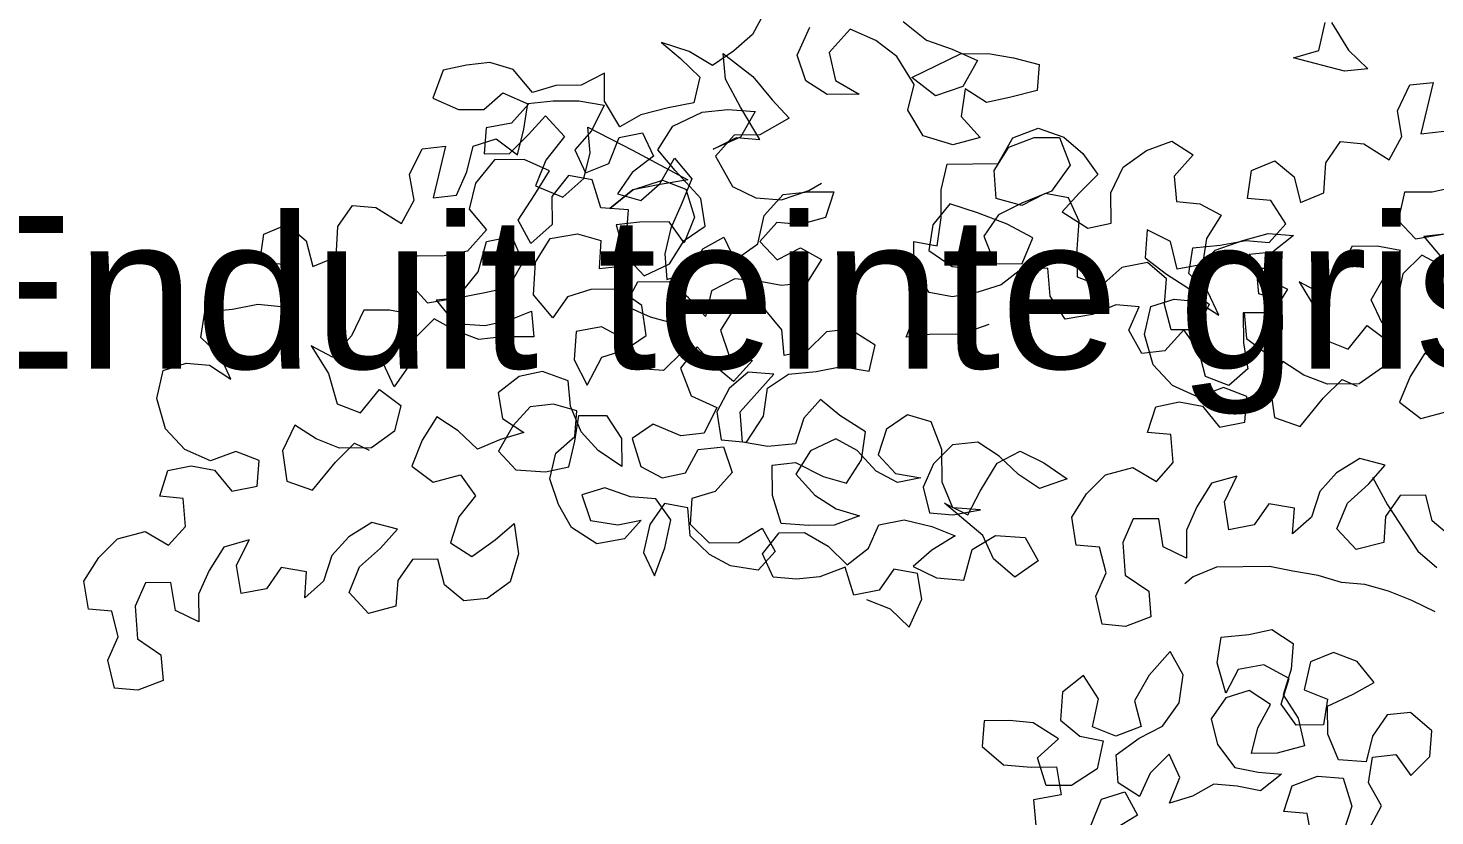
# Model space of a CAD drawing. Header units: millimetres. Extents: x 318905 to 439572, y -5133 to 105868.
# Drawn here: x 349086 to 350700, y 4152 to 5056 of the extents above; entities that cross this region are included whole.
import ezdxf

# ---------------------------------------------------------------- set-up
doc = ezdxf.new("R2010")
doc.units = ezdxf.units.MM
doc.header["$MEASUREMENT"] = 0
doc.layers.add('INTI_Agencement_Stylo_No__102', color=7, linetype='Continuous', lineweight=0, true_color=0xcccccc)
doc.layers.add('INTI_Etiquettes_Stylo_No__1', color=7, linetype='Continuous', lineweight=5)
doc.styles.add('STYLE_GENERE_2', font='Arial')
doc.dimstyles.new('STYLE_GENERE__3', dxfattribs={"dimtxt": 0.18, "dimasz": 182.4, "dimexe": 0.18, "dimexo": 0.0625, "dimgap": 0.09, "dimtad": 0, "dimtih": 1, "dimtoh": 1, "dimdec": 4, "dimzin": 0, "dimdsep": 46, "dimcen": 0.09, "dimadec": 0, "dimazin": 0, "dimtfac": 1, "dimtdec": 4, "dimtmove": 0, "dimatfit": 3, "dimldrblk": 'ARROWHEAD_5', "dimfxl": 0, "dimtolj": 1, "dimtzin": 0, "dimarcsym": 0})

# ---------------------------------------------------------------- blocks, each defined once
blk = doc.blocks.new('arbre6[1]', base_point=(351659.1, -542.5))
at = {"layer": 'INTI_Agencement_Stylo_No__102', "linetype": 'Continuous'}
for p, q in [((349931.9, 5075.3), (349917.5, 5048.5)), ((349968.8, 5024.8), (349983.1, 5057.1)), ((350029.4, 5054.8), (350005.2, 5027.8)), ((350058.7, 5041.7), (350029.4, 5054.8)), ((350090.1, 5063.4), (350117, 5042.2)), ((350567.2, 5030.2), (350574.2, 5062.4)), ((350581.5, 5062.5), (350601.2, 5030.5)), ((349844.7, 5029.1), (349813, 5039.5)), ((349813, 5039.5), (349835, 5020.9)), ((349917.5, 5048.5), (349895.8, 5029.5)), ((350083.1, 5023.2), (350058.7, 5041.7)), ((350117, 5042.2), (350146.3, 5031.8)), ((349835, 5020.9), (349857.1, 4999.7)), ((349871.6, 5013.2), (349844.7, 5029.1)), ((349895.8, 5029.5), (349871.6, 5013.2)), ((349886.3, 4997.3), (349883.6, 5026.7)), ((349883.6, 5026.7), (349917.9, 5000.3)), ((349978.7, 4995.5), (349968.8, 5024.8)), ((350005.2, 5027.8), (350012.8, 4995.8)), ((350102.8, 4991.2), (350083.1, 5023.2)), ((350100.3, 4999.2), (350156.1, 5026.5)), ((350146.3, 5031.8), (350175.6, 5018.7)), ((350156.1, 5026.5), (350187.7, 5026.8)), ((350187.7, 5026.8), (350216.9, 5021.7)), ((350216.9, 5021.7), (350246.2, 5014)), ((350538, 5021.9), (350567.2, 5030.2)), ((350596.5, 5006.4), (350538, 5021.9)), ((350601.2, 5030.5), (350623.3, 5009.3)), ((349562.7, 5007.8), (349550.7, 4975.5)), ((349589.4, 5013.4), (349562.7, 5007.8)), ((349616.1, 5016.3), (349589.4, 5013.4)), ((349642.9, 5008.5), (349616.1, 5016.3)), ((349665, 4981.9), (349642.9, 5008.5)), ((349747.6, 5004.1), (349720.9, 4990.5)), ((349747.8, 4972), (349747.6, 5004.1)), ((350175.6, 5018.7), (350158.8, 4989.1)), ((350246.2, 5014), (350244, 4984.5)), ((350623.3, 5009.3), (350596.5, 5006.4)), ((349691.7, 4990.2), (349665, 4981.9)), ((349720.9, 4990.5), (349691.7, 4990.2)), ((349857.1, 4999.7), (349850, 4970.2)), ((349903.5, 4965.3), (349886.3, 4997.3)), ((349917.9, 5000.3), (349940, 4973.7)), ((350003.2, 4979.6), (349978.7, 4995.5)), ((350012.8, 4995.8), (350039.7, 4980)), ((350095.7, 4961.7), (350102.8, 4991.2)), ((350127.2, 4978.1), (350100.3, 4999.2)), ((350158.8, 4989.1), (350127.2, 4978.1)), ((350161.2, 4986.4), (350156.6, 4954.3)), ((350185.7, 4970.6), (350161.2, 4986.4)), ((350657.2, 4961.1), (350671.6, 4990.7)), ((350671.6, 4990.7), (350698.3, 4993.6)), ((350698.3, 4993.6), (350684.2, 4934.6)), ((349550.7, 4975.5), (349580, 4962.4)), ((349609.2, 4962.7), (349631, 4981.6)), ((349631, 4981.6), (349660.3, 4968.5)), ((349659.7, 4969.4), (349688.9, 4972.3)), ((349688.9, 4972.3), (349718.1, 4972.6)), ((349718.1, 4972.6), (349747.3, 4967.5)), ((349765.1, 4942.7), (349747.8, 4972)), ((349940, 4973.7), (349959.6, 4952.5)), ((350039.7, 4980), (350003.2, 4979.6)), ((350212.4, 4976.2), (350185.7, 4970.6)), ((350244, 4984.5), (350212.4, 4976.2)), ((349580, 4962.4), (349609.2, 4962.7)), ((349660.3, 4968.5), (349641, 4946.9)), ((349655.1, 4939.9), (349659.7, 4969.4)), ((349660.5, 4933.7), (349679.8, 4955.3)), ((349679.8, 4955.3), (349701.9, 4931.4)), ((349747.3, 4967.5), (349732.9, 4937.9)), ((349789.3, 4956.3), (349765.1, 4942.7)), ((349820.8, 4964.6), (349789.3, 4956.3)), ((349850, 4970.2), (349820.8, 4964.6)), ((349825.9, 4943.2), (349859.8, 4959.6)), ((349859.8, 4959.6), (349889, 4962.5)), ((349889, 4962.5), (349920.6, 4960.1)), ((349925.7, 4928.1), (349903.5, 4965.3)), ((349920.6, 4960.1), (349903.8, 4930.6)), ((350113, 4932.4), (350095.7, 4961.7)), ((350156.6, 4954.3), (350178.7, 4930.4)), ((350662.3, 4931.7), (350657.2, 4961.1)), ((349611.8, 4941.3), (349609.6, 4911.8)), ((349641, 4946.9), (349611.8, 4941.3)), ((349648, 4910.4), (349655.1, 4939.9)), ((349731.2, 4912.9), (349728.6, 4942.4)), ((349728.6, 4942.4), (349779.9, 4916)), ((349809, 4916.3), (349825.9, 4943.2)), ((349959.6, 4952.5), (349925.7, 4933.4)), ((350216.1, 4930), (350245.2, 4941)), ((350245.2, 4941), (350274.4, 4930.6)), ((349596.8, 4920.6), (349623.5, 4928.9)), ((349623.5, 4928.9), (349648, 4910.4)), ((349638.8, 4912.1), (349660.5, 4933.7)), ((349701.9, 4931.4), (349680.2, 4904.4)), ((349732.9, 4937.9), (349713.6, 4916.3)), ((349752.7, 4900.6), (349764.6, 4930.2)), ((349764.6, 4930.2), (349791.3, 4935.8)), ((349791.3, 4935.8), (349803.7, 4909.1)), ((349903.8, 4930.6), (349872.3, 4916.9)), ((349872.3, 4916.9), (349898.9, 4930.5)), ((349896.5, 4933.2), (349874.8, 4908.9)), ((349925.7, 4933.4), (349896.5, 4933.2)), ((349898.9, 4930.5), (349925.7, 4928.1)), ((350147.1, 4922), (350113, 4932.4)), ((350178.7, 4930.4), (350147.1, 4922)), ((350199.3, 4900.4), (350216.1, 4930)), ((350211.3, 4919.3), (350240.4, 4930.2)), ((350240.4, 4930.2), (350269.6, 4930.5)), ((350269.6, 4930.5), (350282, 4898.5)), ((350274.4, 4930.6), (350296.5, 4912)), ((350369.4, 4915.4), (350398.5, 4926.3)), ((350398.5, 4926.3), (350423, 4910.5)), ((350575, 4901.5), (350591.8, 4925.7)), ((350591.8, 4925.7), (350618.6, 4923.3)), ((350618.6, 4923.3), (350647.9, 4904.8)), ((350647.9, 4904.8), (350662.3, 4931.7)), ((350684.2, 4934.6), (350710.9, 4937.5)), ((349524.1, 4887.9), (349538.5, 4917.4)), ((349538.5, 4917.4), (349565.2, 4920.4)), ((349565.2, 4920.4), (349551.1, 4861.3)), ((349589.8, 4891.1), (349596.8, 4920.6)), ((349609.6, 4911.8), (349638.8, 4912.1)), ((349713.6, 4916.3), (349726, 4889.7)), ((349724.1, 4883.4), (349731.2, 4912.9)), ((349803.7, 4909.1), (349779.5, 4890.2)), ((349779.9, 4916), (349843.4, 4881.8)), ((349828.7, 4892.4), (349809, 4916.3)), ((349811.2, 4877.1), (349828, 4906.7)), ((349828, 4906.7), (349847.7, 4882.8)), ((349874.8, 4908.9), (349894.5, 4874.3)), ((350194.5, 4892.4), (350211.3, 4919.3)), ((350296.5, 4912), (350313.7, 4888.1)), ((350342.8, 4896.4), (350369.4, 4915.4)), ((350423, 4910.5), (350401.3, 4886.2)), ((349577.8, 4864.3), (349589.8, 4891.1)), ((349621.3, 4904.8), (349599.6, 4877.8)), ((349655.3, 4905.1), (349621.3, 4904.8)), ((349684.6, 4892), (349655.3, 4905.1)), ((349667.8, 4865.1), (349684.6, 4892)), ((349680.2, 4904.4), (349668.3, 4874.9)), ((349726, 4889.7), (349752.7, 4900.6)), ((349779.5, 4890.2), (349762.7, 4865.9)), ((349858.1, 4860.5), (349828.7, 4892.4)), ((350133.8, 4870.4), (350140.9, 4899.9)), ((350140.9, 4899.9), (350199.3, 4900.4)), ((350197.1, 4860.3), (350194.5, 4892.4)), ((350282, 4898.5), (350260.3, 4868.9)), ((350328.4, 4866.8), (350342.8, 4896.4)), ((350485.3, 4860.5), (350489.9, 4892.7)), ((350489.9, 4892.7), (350516.6, 4903.7)), ((350516.6, 4903.7), (350538.6, 4885.1)), ((350572.8, 4866.7), (350575, 4901.5)), ((349529.2, 4858.5), (349524.1, 4887.9)), ((349599.6, 4877.8), (349592.5, 4848.3)), ((349668.3, 4874.9), (349700, 4861.8)), ((349706.5, 4886.8), (349687.3, 4862.6)), ((349700, 4861.8), (349724.1, 4883.4)), ((349733.3, 4881.7), (349706.5, 4886.8)), ((349743.3, 4849.7), (349733.3, 4881.7)), ((349780.2, 4870.5), (349814.2, 4881.6)), ((349809.3, 4876.2), (349780.2, 4870.5)), ((349789.5, 4858.1), (349811.2, 4877.1)), ((349843.4, 4881.8), (349809.3, 4876.2)), ((349814.2, 4881.6), (349841, 4871.1)), ((349847.7, 4882.8), (349835.7, 4853.2)), ((349894.5, 4874.3), (349921.4, 4861.1)), ((349982.1, 4869.7), (349996.6, 4877.9)), ((350313.7, 4888.1), (350292, 4866.5)), ((350401.3, 4886.2), (350403.9, 4856.8)), ((350538.6, 4885.1), (350546.1, 4855.7)), ((349514.8, 4831.6), (349529.2, 4858.5)), ((349551.1, 4861.3), (349577.8, 4864.3)), ((349648.6, 4835.5), (349667.8, 4865.1)), ((349687.3, 4862.6), (349687.5, 4830.5)), ((349780.2, 4870.5), (349753.6, 4848.9)), ((349753.6, 4848.9), (349780.2, 4870.5)), ((349762.7, 4865.9), (349789.5, 4858.1)), ((349841, 4871.1), (349851, 4839.1)), ((349863.2, 4828.5), (349858.1, 4860.5)), ((349921.4, 4861.1), (349950.6, 4858.7)), ((349930.7, 4840.7), (349952.4, 4865)), ((349950.6, 4858.7), (349982.1, 4869.7)), ((349952.4, 4865), (349981.6, 4867.9)), ((349981.6, 4867.9), (350010.8, 4868.2)), ((350010.8, 4868.2), (350001.3, 4838.6)), ((350134, 4838.3), (350133.8, 4870.4)), ((350226.4, 4852.5), (350197.1, 4860.3)), ((350260.3, 4868.9), (350226.4, 4855.2)), ((350253, 4866.1), (350226.4, 4852.5)), ((350279.8, 4861), (350253, 4866.1)), ((350292, 4866.5), (350272.7, 4844.9)), ((350292.2, 4834.4), (350279.8, 4861)), ((350328.7, 4832), (350328.4, 4866.8)), ((350512, 4858.1), (350485.3, 4860.5)), ((350529.3, 4831.5), (350512, 4858.1)), ((350546.1, 4855.7), (350572.8, 4866.7)), ((350665.2, 4867.5), (350658.2, 4835.3)), ((350696.9, 4867.8), (350665.2, 4867.5)), ((350723.6, 4873.4), (350696.9, 4867.8)), ((349441.8, 4828.2), (349458.7, 4852.5)), ((349458.7, 4852.5), (349485.5, 4850)), ((349485.5, 4850), (349514.8, 4831.6)), ((349592.5, 4848.3), (349612.1, 4824.4)), ((349775, 4847.3), (349743.3, 4849.7)), ((349772.7, 4817.8), (349775, 4847.3)), ((349835.7, 4853.2), (349823.8, 4826.3)), ((350143.7, 4854.4), (350124.4, 4830.2)), ((350175.4, 4844), (350143.7, 4854.4)), ((350209.5, 4830.9), (350175.4, 4844)), ((350199.7, 4841.6), (350182.9, 4817.3)), ((350226.4, 4855.2), (350199.7, 4841.6)), ((350272.7, 4844.9), (350302, 4826.4)), ((350403.9, 4856.8), (350430.7, 4854.3)), ((350430.7, 4854.3), (350455.1, 4841.2)), ((350455.1, 4841.2), (350438.3, 4814.3)), ((349356.8, 4819.4), (349383.4, 4830.4)), ((349383.4, 4830.4), (349405.5, 4811.8)), ((349439.7, 4793.4), (349441.8, 4828.2)), ((349663.3, 4808.8), (349648.6, 4835.5)), ((349687.5, 4830.5), (349663.3, 4808.8)), ((349787.8, 4833.1), (349761, 4830.2)), ((349761, 4830.2), (349771, 4795.5)), ((349821.8, 4833.5), (349787.8, 4833.1)), ((349823.8, 4826.3), (349816.7, 4796.8)), ((349839, 4809.5), (349821.8, 4833.5)), ((349851, 4839.1), (349839, 4809.5)), ((349839, 4812.2), (349863.2, 4828.5)), ((349923.6, 4808.5), (349930.7, 4840.7)), ((349945.3, 4832.8), (349926, 4811.2)), ((349972.1, 4830.4), (349945.3, 4832.8)), ((350001.3, 4838.6), (349972.1, 4830.4)), ((350124.4, 4830.2), (350119.7, 4800.7)), ((350129.4, 4806.1), (350134, 4838.3)), ((350238.8, 4815.1), (350209.5, 4830.9)), ((350290, 4802.2), (350292.2, 4834.4)), ((350302, 4826.4), (350328.7, 4832)), ((350510, 4809.9), (350529.3, 4831.5)), ((350658.2, 4835.3), (350677.8, 4814.1)), ((349352.1, 4787.3), (349356.8, 4819.4)), ((349405.5, 4811.8), (349413, 4782.5)), ((349612.1, 4824.4), (349590.4, 4800.1)), ((349602.8, 4776.2), (349612.2, 4811)), ((349612.2, 4811), (349641.4, 4816.7)), ((349641.4, 4816.7), (349653.8, 4787.3)), ((349668.4, 4787.5), (349685.2, 4814.4)), ((349685.2, 4814.4), (349716.8, 4820)), ((349716.8, 4820), (349743.6, 4812.2)), ((349743.6, 4812.2), (349741.4, 4780.1)), ((349770.6, 4783), (349772.7, 4817.8)), ((349822.2, 4785.3), (349839, 4812.2)), ((349860.4, 4802.6), (349884.7, 4816.2)), ((349884.7, 4816.2), (349897, 4789.5)), ((349926, 4811.2), (349945.7, 4790)), ((350102.9, 4779.1), (350102.6, 4811.2)), ((350102.6, 4811.2), (350129.4, 4806.1)), ((350182.9, 4817.3), (350195.3, 4785.3)), ((350226.9, 4785.6), (350238.8, 4815.1)), ((350370.1, 4824.4), (350367.9, 4792.2)), ((350397, 4811.2), (350370.1, 4824.4)), ((350404.5, 4779.2), (350397, 4811.2)), ((350438.3, 4814.3), (350433.7, 4784.8)), ((350448.1, 4801), (350479.7, 4812)), ((350454, 4806.7), (350483.2, 4812.3)), ((350479.7, 4812), (350508.8, 4820.3)), ((350483.2, 4812.3), (350510, 4809.9)), ((350508.8, 4820.3), (350538, 4817.8)), ((350538, 4817.8), (350513.8, 4798.9)), ((350677.8, 4814.1), (350711.8, 4819.8)), ((350714.2, 4819.8), (350687.5, 4816.9)), ((350687.5, 4816.9), (350709.6, 4790.3)), ((349413, 4782.5), (349439.7, 4793.4)), ((349532.1, 4794.3), (349525, 4762.1)), ((349563.7, 4794.5), (349532.1, 4794.3)), ((349590.4, 4800.1), (349563.7, 4794.5)), ((349771, 4795.5), (349793.1, 4771.6)), ((349816.7, 4796.8), (349819.3, 4767.4)), ((349846, 4775.7), (349860.4, 4802.6)), ((349897, 4789.5), (349923.6, 4808.5)), ((349945.7, 4790), (349972.3, 4803.6)), ((349972.3, 4803.6), (349996.7, 4790.4)), ((350119.7, 4800.7), (350146.6, 4782.2)), ((350173.4, 4779.7), (350161, 4806.4)), ((350290.2, 4770.1), (350290, 4802.2)), ((350417.8, 4774.3), (350422.4, 4803.8)), ((350422.4, 4803.8), (350454, 4806.7)), ((350426.4, 4779.4), (350448.1, 4801)), ((350513.8, 4798.9), (350487.1, 4796)), ((350487.1, 4796), (350504.3, 4769.4)), ((350604.9, 4805.4), (350590.5, 4775.8)), ((350634.1, 4805.7), (350604.9, 4805.4)), ((350660.9, 4800.6), (350634.1, 4805.7)), ((350644, 4773.7), (350660.9, 4800.6)), ((350685.2, 4795.4), (350663.5, 4773.8)), ((350709.7, 4782.3), (350685.2, 4795.4)), ((349378.9, 4784.8), (349352.1, 4787.3)), ((349396.1, 4758.2), (349378.9, 4784.8)), ((349653.8, 4787.3), (349637, 4757.7)), ((349666.2, 4750), (349668.4, 4787.5)), ((349741.4, 4780.1), (349770.6, 4783)), ((349793.1, 4771.6), (349822.2, 4785.3)), ((349996.7, 4790.4), (349979.9, 4763.5)), ((350120.1, 4752.5), (350102.9, 4779.1)), ((350146.6, 4782.2), (350173.4, 4779.7)), ((350195.3, 4785.3), (350226.9, 4785.6)), ((350226.9, 4780.2), (350202.7, 4761.3)), ((350256.1, 4780.5), (350226.9, 4780.2)), ((350258.8, 4748.4), (350256.1, 4780.5)), ((350341.2, 4781.3), (350317.1, 4759.6)), ((350370.4, 4786.9), (350341.2, 4781.3)), ((350367.9, 4792.2), (350392.4, 4773.7)), ((350392.4, 4768.3), (350370.4, 4786.9)), ((350433.7, 4784.8), (350404.5, 4779.2)), ((350495.6, 4780.3), (350517.5, 4780.5)), ((350498.3, 4750.9), (350495.6, 4780.3)), ((349525, 4762.1), (349544.7, 4740.8)), ((349578.7, 4746.5), (349602.8, 4776.2)), ((349785.3, 4764.4), (349770.9, 4737.5)), ((349821.8, 4764.8), (349785.3, 4764.4)), ((349819.3, 4767.4), (349846, 4775.7)), ((349843.8, 4746.2), (349821.8, 4764.8)), ((349897.2, 4768.1), (349870.5, 4754.5)), ((349924, 4765.7), (349897.2, 4768.1)), ((349950.8, 4760.6), (349924, 4765.7)), ((349979.9, 4763.5), (349950.8, 4760.6)), ((350202.7, 4761.3), (350176, 4753)), ((350317.1, 4759.6), (350290.2, 4770.1)), ((350390.2, 4738.9), (350392.4, 4768.3)), ((350392.4, 4773.7), (350416.8, 4757.9)), ((350439.9, 4753.1), (350417.8, 4774.3)), ((350504.3, 4769.4), (350531.2, 4756.2)), ((350568.8, 4751.6), (350544.4, 4764.7)), ((350544.4, 4764.7), (350564.1, 4732.8)), ((350590.5, 4775.8), (350568.8, 4751.6)), ((350627.2, 4744.1), (350644, 4773.7)), ((350663.5, 4773.8), (350656.4, 4741.6)), ((349376.8, 4736.6), (349396.1, 4758.2)), ((349544.7, 4740.8), (349578.7, 4746.5)), ((349581.1, 4746.5), (349554.4, 4743.6)), ((349610.3, 4752.1), (349581.1, 4746.5)), ((349637, 4757.7), (349610.3, 4752.1)), ((349688.3, 4723.4), (349666.2, 4750)), ((349705.2, 4747.6), (349688.3, 4723.4)), ((349731.9, 4755.9), (349705.2, 4747.6)), ((349763.5, 4756.2), (349731.9, 4755.9)), ((349790.4, 4737.7), (349763.5, 4756.2)), ((349863.4, 4725), (349843.8, 4746.2)), ((349870.5, 4754.5), (349863.4, 4725)), ((350146.9, 4747.4), (350120.1, 4752.5)), ((350176, 4753), (350146.9, 4747.4)), ((350276, 4721.8), (350258.8, 4748.4)), ((350374.3, 4736.4), (350401, 4744.7)), ((350401, 4744.7), (350427.8, 4742.3)), ((350416.8, 4757.9), (350441.3, 4739.3)), ((350452.2, 4726.4), (350439.9, 4753.1)), ((350525.1, 4743.1), (350498.3, 4750.9)), ((350531.2, 4756.2), (350514.3, 4729.3)), ((349284.7, 4701), (349289.3, 4730.5)), ((349289.3, 4730.5), (349320.9, 4733.5)), ((349320.9, 4733.5), (349350.1, 4739.1)), ((349350.1, 4739.1), (349376.8, 4736.6)), ((349471.7, 4732.1), (349457.4, 4702.6)), ((349500.9, 4732.4), (349471.7, 4732.1)), ((349527.7, 4727.3), (349500.9, 4732.4)), ((349554.4, 4743.6), (349576.5, 4717)), ((349637.2, 4720.3), (349663.9, 4731.2)), ((349663.9, 4731.2), (349666.6, 4701.8)), ((349770.9, 4737.5), (349800.2, 4724.4)), ((349795.5, 4703), (349790.4, 4737.7)), ((349897.4, 4736), (349880.6, 4709.1)), ((349929, 4736.3), (349897.4, 4736)), ((349951.1, 4709.7), (349929, 4736.3)), ((350334.3, 4738.4), (350307.6, 4727.4)), ((350361, 4735.9), (350334.3, 4738.4)), ((350349.1, 4709.1), (350361, 4735.9)), ((350367.2, 4704.2), (350374.3, 4736.4)), ((350397.7, 4709.5), (350390.2, 4738.9)), ((350441.3, 4739.3), (350426.9, 4709.8)), ((350427.8, 4742.3), (350452.2, 4726.4)), ((350514.3, 4729.3), (350480.3, 4729)), ((350480.3, 4729), (350480.5, 4694.2)), ((350481.4, 4729.4), (350484, 4699.9)), ((350525.3, 4711), (350525.1, 4743.1)), ((350564.1, 4732.8), (350574.1, 4698.1)), ((350639.6, 4717.4), (350627.2, 4744.1)), ((350656.4, 4741.6), (350639.6, 4717.4)), ((349510.9, 4700.4), (349527.7, 4727.3)), ((349552.1, 4722.2), (349530.4, 4700.6)), ((349576.5, 4709), (349552.1, 4722.2)), ((349576.5, 4717), (349610.5, 4714.7)), ((349610.5, 4714.7), (349637.2, 4720.3)), ((349744.3, 4713.2), (349715.2, 4707.6)), ((349773.6, 4697.4), (349744.3, 4713.2)), ((349800.2, 4724.4), (349829.5, 4716.6)), ((349829.5, 4716.6), (349837, 4684.6)), ((350093.7, 4701.4), (350103.3, 4725.6)), ((350188.5, 4715.6), (350156.9, 4704.7)), ((350307.6, 4727.4), (350276, 4721.8)), ((350600.9, 4687.6), (350622.6, 4714.6)), ((350622.6, 4714.6), (350647, 4696.1)), ((349306.7, 4679.8), (349284.7, 4701)), ((349457.4, 4702.6), (349435.7, 4678.3)), ((349494.1, 4670.8), (349510.9, 4700.4)), ((349530.4, 4700.6), (349523.3, 4668.4)), ((349603.4, 4698.5), (349576.5, 4709)), ((349630.1, 4701.5), (349603.4, 4698.5)), ((349666.6, 4701.8), (349630.1, 4701.5)), ((349715.2, 4707.6), (349713, 4675.4)), ((349771.3, 4686.7), (349795.5, 4703)), ((349783.6, 4665.4), (349773.6, 4697.4)), ((349880.6, 4709.1), (349890.5, 4679.7)), ((349953.8, 4680.3), (349951.1, 4709.7)), ((350002.2, 4707.5), (349980.5, 4685.9)), ((350029, 4710.4), (350002.2, 4707.5)), ((350058.3, 4691.9), (350029, 4710.4)), ((350120.4, 4704.3), (350093.7, 4701.4)), ((350156.9, 4704.7), (350120.4, 4704.3)), ((350363.9, 4682.4), (350349.1, 4709.1)), ((350377.2, 4669.5), (350367.2, 4704.2)), ((350412.3, 4709.6), (350390.6, 4685.4)), ((350426.9, 4709.8), (350397.7, 4709.5)), ((350429.5, 4685.7), (350412.3, 4709.6)), ((350484, 4699.9), (350508.5, 4681.4)), ((350508.5, 4681.4), (350525.3, 4711)), ((350574.1, 4698.1), (350600.9, 4687.6)), ((350647, 4696.1), (350640, 4666.5)), ((349435.7, 4678.3), (349411.2, 4691.4)), ((349411.2, 4691.4), (349430.9, 4659.5)), ((349744.6, 4678.4), (349771.3, 4686.7)), ((349837, 4684.6), (349815.3, 4663)), ((349854, 4690.1), (349834.7, 4665.8)), ((349873.6, 4668.9), (349854, 4690.1)), ((349980.5, 4685.9), (349953.8, 4680.3)), ((350051.2, 4662.4), (350058.3, 4691.9)), ((350390.6, 4685.4), (350363.9, 4682.4)), ((350437, 4656.3), (350429.5, 4685.7)), ((350480.5, 4694.2), (350485.6, 4664.8)), ((350688.5, 4683), (350671.7, 4656.1)), ((350712.9, 4667.2), (350688.5, 4683)), ((349241.2, 4663.1), (349267.9, 4671.4)), ((349267.9, 4671.4), (349294.6, 4669)), ((349294.6, 4669), (349319.1, 4653.1)), ((349319.1, 4653.1), (349306.7, 4679.8)), ((349506.5, 4644.1), (349494.1, 4670.8)), ((349523.3, 4668.4), (349506.5, 4644.1)), ((349713, 4675.4), (349727.8, 4646.1)), ((349727.8, 4646.1), (349744.6, 4678.4)), ((349815.3, 4663), (349783.6, 4665.4)), ((349834.7, 4665.8), (349847.1, 4633.8)), ((349895.6, 4650.3), (349873.6, 4668.9)), ((349890.5, 4679.7), (349917.3, 4674.6)), ((349917.3, 4674.6), (349895.6, 4650.3)), ((349990.4, 4661.9), (350019.6, 4667.5)), ((350019.6, 4667.5), (350051.2, 4662.4)), ((350399.3, 4645.6), (350377.2, 4669.5)), ((350485.6, 4664.8), (350463.9, 4645.9)), ((350525.6, 4673.5), (350511.2, 4644)), ((350550, 4657.7), (350525.6, 4673.5)), ((350640, 4666.5), (350613.4, 4647.6)), ((349234.1, 4631), (349241.2, 4663.1)), ((349430.9, 4659.5), (349440.9, 4624.8)), ((349649.9, 4656.1), (349625.7, 4637.2)), ((349676.6, 4661.7), (349649.9, 4656.1)), ((349705.9, 4651.3), (349676.6, 4661.7)), ((349708.5, 4621.9), (349705.9, 4651.3)), ((349912.6, 4661.2), (349890.8, 4642.2)), ((349903.2, 4615.6), (349941.8, 4658.8)), ((349941.8, 4658.8), (349912.6, 4661.2)), ((349934.6, 4642.6), (349958.8, 4658.9)), ((349958.8, 4658.9), (349990.4, 4661.9)), ((350463.9, 4645.9), (350437, 4656.3)), ((350576.9, 4647.2), (350550, 4657.7)), ((350572.1, 4631.1), (350593.9, 4652.7)), ((350613.4, 4647.6), (350576.9, 4647.2)), ((350593.9, 4652.7), (350610.9, 4644.9)), ((350671.7, 4656.1), (350659.7, 4626.6)), ((349467.8, 4614.3), (349489.5, 4641.3)), ((349489.5, 4641.3), (349513.9, 4622.8)), ((349625.7, 4637.2), (349630.8, 4607.8)), ((349847.1, 4633.8), (349876.4, 4620.7)), ((349890.8, 4642.2), (349876.4, 4615.4)), ((349930, 4610.5), (349934.6, 4642.6)), ((350428.6, 4632.5), (350399.3, 4645.6)), ((350457.7, 4643.5), (350428.6, 4632.5)), ((350484.5, 4633), (350457.7, 4643.5)), ((350482.3, 4603.6), (350484.5, 4633)), ((350511.2, 4644), (350516.3, 4609.2)), ((349244.1, 4596.2), (349234.1, 4631)), ((349440.9, 4624.8), (349467.8, 4614.3)), ((349513.9, 4622.8), (349506.8, 4593.3)), ((349662.3, 4621.4), (349643, 4599.9)), ((349689.1, 4624.4), (349662.3, 4621.4)), ((349715.9, 4616.6), (349689.1, 4624.4)), ((349720.9, 4592.5), (349708.5, 4621.9)), ((349713.7, 4587.1), (349715.9, 4616.6)), ((349876.4, 4620.7), (349862, 4591.1)), ((349876.4, 4615.4), (349881.5, 4583.3)), ((349905.9, 4580.8), (349903.2, 4615.6)), ((349995.5, 4629.8), (349976.2, 4608.2)), ((350017.5, 4611.3), (349995.5, 4629.8)), ((350370.5, 4591.8), (350380, 4621.4)), ((350380, 4621.4), (350406.7, 4627)), ((350406.7, 4627), (350433.5, 4621.9)), ((350433.5, 4621.9), (350453.2, 4597.9)), ((350545.6, 4598.8), (350572.1, 4631.1)), ((350659.7, 4626.6), (350684.2, 4608.1)), ((350684.2, 4608.1), (350715.8, 4616.4)), ((349392.5, 4600.3), (349378.1, 4570.7)), ((349416.9, 4584.4), (349392.5, 4600.3)), ((349555.4, 4609.8), (349538.5, 4582.9)), ((349579.8, 4593.9), (349555.4, 4609.8)), ((349643, 4599.9), (349626.2, 4570.3)), ((349630.8, 4607.8), (349655.2, 4591.9)), ((349713.7, 4581.8), (349718.3, 4611.2)), ((349718.3, 4611.2), (349750, 4611.5)), ((349750, 4611.5), (349767.2, 4584.9)), ((349803.6, 4601.3), (349779.4, 4585)), ((349835.3, 4588.2), (349803.6, 4601.3)), ((349910.7, 4580.9), (349930, 4610.5)), ((349976.2, 4608.2), (349966.7, 4578.7)), ((350046.9, 4592.8), (350017.5, 4611.3)), ((350095.4, 4612), (350071.2, 4595.7)), ((350122.2, 4604.2), (350095.4, 4612)), ((350134.6, 4572.2), (350122.2, 4604.2)), ((350453.2, 4597.9), (350482.3, 4603.6)), ((350516.3, 4609.2), (350545.6, 4598.8)), ((349266.2, 4572.4), (349244.1, 4596.2)), ((349443.7, 4574), (349416.9, 4584.4)), ((349506.8, 4593.3), (349480.2, 4574.3)), ((349601.9, 4572.7), (349579.8, 4593.9)), ((349628.5, 4583.7), (349601.9, 4572.7)), ((349655.2, 4591.9), (349628.5, 4583.7)), ((349691.9, 4568.2), (349713.7, 4587.1)), ((349740.5, 4571.3), (349720.9, 4592.5)), ((349767.2, 4584.9), (349767.4, 4552.8)), ((349779.4, 4585), (349789.3, 4553)), ((349862, 4591.1), (349835.3, 4588.2)), ((349881.5, 4583.3), (349910.7, 4580.9)), ((350012.9, 4584.5), (349983.8, 4570.8)), ((350037.3, 4571.3), (350012.9, 4584.5)), ((350042.3, 4560.6), (350046.9, 4592.8)), ((350071.2, 4595.7), (350061.7, 4566.2)), ((350397.3, 4589.4), (350370.5, 4591.8)), ((350400, 4557.3), (350397.3, 4589.4)), ((349295.5, 4559.2), (349266.2, 4572.4)), ((349324.6, 4570.2), (349295.5, 4559.2)), ((349351.4, 4559.7), (349324.6, 4570.2)), ((349378.1, 4570.7), (349383.2, 4535.9)), ((349439, 4557.9), (349460.7, 4579.5)), ((349480.2, 4574.3), (349443.7, 4574)), ((349460.7, 4579.5), (349477.8, 4571.6)), ((349538.5, 4582.9), (349526.6, 4553.3)), ((349626.2, 4570.3), (349645.8, 4549)), ((349684.8, 4538.7), (349691.9, 4568.2)), ((349706.6, 4552.3), (349713.7, 4581.8)), ((349767.4, 4552.8), (349740.5, 4571.3)), ((349840.5, 4545.4), (349854.9, 4572.3)), ((349854.9, 4572.3), (349884, 4575.3)), ((349884, 4575.3), (349894, 4545.9)), ((349935.1, 4575.7), (349905.9, 4580.8)), ((349966.7, 4578.7), (349935.1, 4575.7)), ((349983.8, 4570.8), (349967, 4543.9)), ((350059.4, 4547.4), (350037.3, 4571.3)), ((350146.7, 4577.6), (350125, 4556)), ((350134.9, 4534.7), (350134.6, 4572.2)), ((350175.9, 4580.6), (350146.7, 4577.6)), ((350200.3, 4564.7), (350175.9, 4580.6)), ((350198, 4556.7), (350224.6, 4570.3)), ((350224.6, 4570.3), (350251.5, 4557.2)), ((349246.9, 4548.1), (349273.6, 4553.7)), ((349273.6, 4553.7), (349300.4, 4548.6)), ((349349.2, 4530.3), (349351.4, 4559.7)), ((349412.5, 4525.5), (349439, 4557.9)), ((349526.6, 4553.3), (349551.1, 4534.8)), ((349679.9, 4546.7), (349706.6, 4552.3)), ((349789.3, 4553), (349813.7, 4539.8)), ((349940.1, 4554.4), (349966.9, 4557.3)), ((349940.4, 4519.6), (349940.1, 4554.4)), ((349966.9, 4557.3), (349998.6, 4541.5)), ((350025.4, 4533.7), (350042.3, 4560.6)), ((350061.7, 4566.2), (350081.3, 4544.9)), ((350125, 4556), (350113, 4529.2)), ((350178.7, 4524.4), (350198, 4556.7)), ((350222.4, 4543.5), (350200.3, 4564.7)), ((350251.5, 4557.2), (350278.4, 4538.7)), ((350322.2, 4543.2), (350353.8, 4551.5)), ((350353.8, 4551.5), (350380.7, 4535.7)), ((350380.7, 4535.7), (350400, 4557.3)), ((350614, 4561.9), (350587.4, 4545.6)), ((350643.2, 4554.2), (350614, 4561.9)), ((350623.9, 4532.6), (350643.2, 4554.2)), ((349237.4, 4518.6), (349246.9, 4548.1)), ((349300.4, 4548.6), (349320, 4524.7)), ((349383.2, 4535.9), (349412.5, 4525.5)), ((349551.1, 4534.8), (349582.6, 4543.1)), ((349582.6, 4543.1), (349599.8, 4519.2)), ((349645.8, 4549), (349679.9, 4546.7)), ((349694.8, 4509.3), (349684.8, 4538.7)), ((349813.7, 4539.8), (349840.5, 4545.4)), ((349894, 4545.9), (349874.7, 4524.3)), ((349967, 4543.9), (349989, 4520)), ((349998.6, 4541.5), (350025.4, 4533.7)), ((350083.8, 4534.3), (350059.4, 4547.4)), ((350081.3, 4544.9), (350110.5, 4539.8)), ((350110.5, 4539.8), (350083.8, 4534.3)), ((350147.3, 4505.4), (350134.9, 4534.7)), ((350246.8, 4527.7), (350222.4, 4543.5)), ((350278.4, 4538.7), (350246.8, 4527.7)), ((350300.5, 4521.6), (350322.2, 4543.2)), ((350473.1, 4541.9), (350443.9, 4533.6)), ((350458.7, 4512.3), (350473.1, 4541.9)), ((350587.4, 4545.6), (350568.1, 4524)), ((350628.8, 4540.6), (350646, 4508.7)), ((349264.2, 4516.1), (349237.4, 4518.6)), ((349320, 4524.7), (349349.2, 4530.3)), ((349599.8, 4519.2), (349580.6, 4494.9)), ((349748.1, 4528.5), (349721.5, 4520.3)), ((349721.5, 4520.3), (349731.4, 4490.9)), ((349777.4, 4518.1), (349748.1, 4528.5)), ((349874.7, 4524.3), (349848, 4516.1)), ((349950.4, 4487.5), (349940.4, 4519.6)), ((349989, 4520), (350013.5, 4504.2)), ((350113, 4529.2), (350120.6, 4499.8)), ((350164.4, 4497.5), (350178.7, 4524.4)), ((350283.7, 4494.7), (350300.5, 4521.6)), ((350443.9, 4533.6), (350427.1, 4506.7)), ((350568.1, 4524), (350558.5, 4494.5)), ((350599.8, 4510.9), (350623.9, 4532.6)), ((350660.5, 4519.5), (350643.7, 4495.3)), ((350689.7, 4519.8), (350660.5, 4519.5)), ((350697.2, 4490.4), (350689.7, 4519.8)), ((349266.8, 4484), (349264.2, 4516.1)), ((349709.6, 4482.7), (349694.8, 4509.3)), ((349806.6, 4515.7), (349777.4, 4518.1)), ((349816.4, 4510.4), (349799.6, 4486.2)), ((349823.8, 4491.7), (349806.6, 4515.7)), ((349843.2, 4505.3), (349816.4, 4510.4)), ((349845.9, 4473.2), (349843.2, 4505.3)), ((349848, 4516.1), (349845.8, 4486.6)), ((350013.5, 4504.2), (350040.3, 4496.4)), ((350181.6, 4473.6), (350137.5, 4510.6)), ((350137.5, 4510.6), (350164.4, 4497.5)), ((350178.9, 4503), (350147.3, 4505.4)), ((350147.3, 4497.4), (350178.9, 4503)), ((350427.1, 4506.7), (350415.1, 4479.8)), ((350463.8, 4480.3), (350458.7, 4512.3)), ((350509.8, 4510.1), (350492.9, 4485.9)), ((350539, 4505), (350509.8, 4510.1)), ((350536.8, 4475.6), (350539, 4505)), ((350587.8, 4481.4), (350599.8, 4510.9)), ((350646, 4508.7), (350680.5, 4455.5)), ((349480.9, 4488.6), (349454.2, 4472.3)), ((349510.1, 4480.9), (349480.9, 4488.6)), ((349580.6, 4494.9), (349571, 4465.4)), ((349622.1, 4468.5), (349643.9, 4487.4)), ((349643.9, 4487.4), (349649, 4452.7)), ((349731.4, 4490.9), (349763.1, 4485.8)), ((349763.1, 4485.8), (349789.8, 4491.4)), ((349789.8, 4491.4), (349770.5, 4469.9)), ((349799.6, 4486.2), (349792.5, 4454)), ((349816.8, 4459.6), (349823.8, 4491.7)), ((349845.8, 4486.6), (349867.8, 4465.4)), ((349982, 4485.2), (349950.4, 4487.5)), ((350040.3, 4496.4), (350011.2, 4485.4)), ((350062.3, 4485.9), (350091.4, 4491.5)), ((350091.4, 4491.5), (350123.1, 4483.8)), ((350120.6, 4499.8), (350147.3, 4497.4)), ((350288.8, 4462.6), (350283.7, 4494.7)), ((350354.2, 4492.7), (350342.3, 4465.8)), ((350383.4, 4492.9), (350354.2, 4492.7)), ((350388.5, 4460.8), (350383.4, 4492.9)), ((350558.5, 4494.5), (350536.8, 4475.6)), ((350643.7, 4495.3), (350641.5, 4465.8)), ((350719.3, 4471.9), (350697.2, 4490.4)), ((349189.1, 4469.9), (349220.7, 4478.3)), ((349220.7, 4478.3), (349247.5, 4462.4)), ((349247.5, 4462.4), (349266.8, 4484)), ((349454.2, 4472.3), (349434.9, 4450.8)), ((349490.8, 4459.3), (349510.1, 4480.9)), ((349738.9, 4464.2), (349709.6, 4482.7)), ((349867.9, 4452), (349845.9, 4473.2)), ((349901.9, 4465.7), (349928.5, 4482)), ((349928.5, 4482), (349943.3, 4455.4)), ((349928.7, 4452.5), (349948, 4476.8)), ((349948, 4476.8), (349977.2, 4477.1)), ((349977.2, 4477.1), (350004.1, 4461.3)), ((350011.2, 4485.4), (349982, 4485.2)), ((350050.3, 4459), (350062.3, 4485.9)), ((350123.1, 4483.8), (350149.9, 4473.3)), ((350149.9, 4473.3), (350123.3, 4457)), ((350169.5, 4457.4), (350196.2, 4473.7)), ((350193.9, 4446.9), (350181.6, 4473.6)), ((350196.2, 4473.7), (350230.2, 4471.3)), ((350230.2, 4471.3), (350245, 4444.7)), ((350415.1, 4479.8), (350415.4, 4447.7)), ((350492.9, 4485.9), (350463.8, 4480.3)), ((350609.9, 4457.5), (350587.8, 4481.4)), ((349167.4, 4448.3), (349189.1, 4469.9)), ((349310.8, 4460.3), (349294, 4433.4)), ((349339.9, 4468.6), (349310.8, 4460.3)), ((349325.5, 4439.1), (349339.9, 4468.6)), ((349466.6, 4437.7), (349490.8, 4459.3)), ((349571, 4465.4), (349595.5, 4449.5)), ((349595.5, 4449.5), (349622.1, 4468.5)), ((349770.5, 4469.9), (349738.9, 4464.2)), ((349792.5, 4454), (349804.9, 4427.3)), ((349804.9, 4427.3), (349816.8, 4459.6)), ((349867.8, 4465.4), (349901.9, 4465.7)), ((349943.3, 4455.4), (349924, 4433.8)), ((350004.1, 4461.3), (350026.1, 4440)), ((350026.1, 4440), (350050.3, 4459)), ((350123.3, 4457), (350101.6, 4438.1)), ((350160, 4422.5), (350169.5, 4457.4)), ((350315.5, 4460.2), (350288.8, 4462.6)), ((350323.1, 4430.8), (350315.5, 4460.2)), ((350342.3, 4465.8), (350345, 4428.3)), ((350415.4, 4447.7), (350388.5, 4460.8)), ((350641.5, 4465.8), (350609.9, 4457.5)), ((350680.5, 4455.5), (350702.5, 4436.9)), ((349150.5, 4421.4), (349167.4, 4448.3)), ((349330.7, 4407), (349325.5, 4439.1)), ((349434.9, 4450.8), (349425.4, 4421.2)), ((349527.4, 4446.2), (349510.6, 4422)), ((349556.6, 4446.5), (349527.4, 4446.2)), ((349564.1, 4417.1), (349556.6, 4446.5)), ((349649, 4452.7), (349639.5, 4420.5)), ((349892.3, 4438.8), (349867.9, 4452)), ((349924, 4433.8), (349892.3, 4438.8)), ((349941.1, 4425.9), (349928.7, 4452.5)), ((350101.6, 4438.1), (350128.4, 4424.9)), ((350218.4, 4425.7), (350193.9, 4446.9)), ((350245, 4444.7), (350218.4, 4425.7)), ((350510.3, 4437.9), (350449.5, 4437.3)), ((350537.1, 4432.7), (350510.3, 4437.9)), ((349294, 4433.4), (349282, 4406.5)), ((349376.6, 4436.8), (349359.8, 4412.6)), ((349405.9, 4431.8), (349376.6, 4436.8)), ((349403.7, 4402.3), (349405.9, 4431.8)), ((349454.7, 4408.1), (349466.6, 4437.7)), ((349510.6, 4422), (349508.3, 4392.5)), ((349967.9, 4423.5), (349941.1, 4425.9)), ((349994.6, 4426.4), (349967.9, 4423.5)), ((350023.7, 4437.3), (349994.6, 4426.4)), ((350033.7, 4405.3), (350023.7, 4437.3)), ((350079.7, 4435.2), (350062.8, 4410.9)), ((350106.5, 4430.1), (350079.7, 4435.2)), ((350111.6, 4400.7), (350106.5, 4430.1)), ((350128.4, 4424.9), (350160, 4422.5)), ((350311.1, 4403.9), (350323.1, 4430.8)), ((350345, 4428.3), (350371.9, 4409.8)), ((350422.8, 4426.4), (350413.2, 4418.2)), ((350449.5, 4437.3), (350422.8, 4426.4)), ((350566.3, 4427.7), (350537.1, 4432.7)), ((350593.2, 4419.9), (350566.3, 4427.7)), ((349155.6, 4389.3), (349150.5, 4421.4)), ((349221.1, 4419.4), (349209.1, 4392.5)), ((349250.3, 4419.6), (349221.1, 4419.4)), ((349255.4, 4387.6), (349250.3, 4419.6)), ((349282, 4406.5), (349282.2, 4374.4)), ((349359.8, 4412.6), (349330.7, 4407)), ((349425.4, 4421.2), (349403.7, 4402.3)), ((349476.8, 4384.2), (349454.7, 4408.1)), ((349586.1, 4398.6), (349564.1, 4417.1)), ((349639.5, 4420.5), (349612.9, 4401.5)), ((350062.8, 4410.9), (350033.7, 4405.3)), ((350371.9, 4409.8), (350374.5, 4380.4)), ((350619.9, 4417.4), (350593.2, 4419.9)), ((350646.8, 4409.6), (350619.9, 4417.4)), ((350673.6, 4399.2), (350646.8, 4409.6)), ((349182.4, 4386.9), (349155.6, 4389.3)), ((349209.1, 4392.5), (349211.8, 4355.1)), ((349508.3, 4392.5), (349476.8, 4384.2)), ((349612.9, 4401.5), (349586.1, 4398.6)), ((350048.3, 4400.1), (350075.2, 4389.6)), ((350075.2, 4389.6), (350097.2, 4368.4)), ((350097.2, 4368.4), (350111.6, 4400.7)), ((350318.6, 4371.9), (350311.1, 4403.9)), ((350700.5, 4386), (350673.6, 4399.2)), ((349189.9, 4357.5), (349182.4, 4386.9)), ((349282.2, 4374.4), (349255.4, 4387.6)), ((350374.5, 4380.4), (350345.4, 4369.4)), ((349178, 4330.7), (349189.9, 4357.5)), ((350345.4, 4369.4), (350318.6, 4371.9)), ((350450.3, 4327.6), (350455, 4357.1)), ((350455, 4357.1), (350486.6, 4360)), ((350486.6, 4360), (350513.3, 4365.6)), ((350513.3, 4365.6), (350537.7, 4349.8)), ((349211.8, 4355.1), (349238.7, 4336.6)), ((350537.7, 4349.8), (350535.5, 4320.3)), ((349185.5, 4298.6), (349178, 4330.7)), ((349238.7, 4336.6), (349241.4, 4307.1)), ((350396.7, 4340.5), (350372.6, 4313.5)), ((350411.5, 4313.8), (350396.7, 4340.5)), ((350460.3, 4292.9), (350450.3, 4327.6)), ((350503.9, 4325.4), (350474.7, 4319.8)), ((350533.2, 4309.6), (350503.9, 4325.4)), ((350557.4, 4328.5), (350550.3, 4296.4)), ((350584, 4339.5), (350557.4, 4328.5)), ((350610.9, 4329), (350584, 4339.5)), ((350630.5, 4305.1), (350610.9, 4329)), ((350297.2, 4312.8), (350273, 4293.8)), ((350314.4, 4286.2), (350297.2, 4312.8)), ((350372.6, 4313.5), (350355.8, 4283.9)), ((350406.9, 4281.7), (350411.5, 4313.8)), ((350474.7, 4319.8), (350460.3, 4292.9)), ((350523.7, 4280.1), (350533.2, 4309.6)), ((350535.5, 4320.3), (350526, 4290.8)), ((349212.3, 4296.2), (349185.5, 4298.6)), ((349241.4, 4307.1), (349212.3, 4296.2)), ((350273, 4293.8), (350270.8, 4261.7)), ((350487.1, 4295.8), (350460.4, 4287.5)), ((350511.5, 4279.9), (350487.1, 4295.8)), ((350550.3, 4296.4), (350577.1, 4285.9)), ((350606.3, 4291.5), (350630.5, 4305.1)), ((350307.4, 4254), (350314.4, 4286.2)), ((350355.8, 4283.9), (350363.3, 4254.5)), ((350387.6, 4254.7), (350406.9, 4281.7)), ((350460.4, 4287.5), (350443.5, 4263.3)), ((350497.1, 4253), (350511.5, 4279.9)), ((350540.9, 4256.1), (350523.7, 4280.1)), ((350526, 4290.8), (350543.2, 4264.2)), ((350577.1, 4285.9), (350572.5, 4256.4)), ((350577.2, 4277.9), (350606.3, 4291.5)), ((350577.4, 4245.7), (350577.2, 4277.9)), ((350183.2, 4260.9), (350181, 4231.5)), ((350212.4, 4261.2), (350183.2, 4260.9)), ((350239.2, 4258.7), (350212.4, 4261.2)), ((350270.8, 4261.7), (350292.8, 4243.2)), ((350443.5, 4263.3), (350451, 4233.9)), ((350543.2, 4264.2), (350550.8, 4232.1)), ((350645.4, 4267.8), (350628.5, 4243.5)), ((350672.1, 4270.7), (350645.4, 4267.8)), ((350696.6, 4249.5), (350672.1, 4270.7)), ((350268.5, 4240.3), (350239.2, 4258.7)), ((350334.2, 4243.5), (350307.4, 4254)), ((350363.3, 4254.5), (350334.2, 4243.5)), ((350361, 4241.1), (350387.6, 4254.7)), ((350490, 4223.5), (350497.1, 4253)), ((350572.5, 4256.4), (350540.9, 4256.1)), ((350589.8, 4216.4), (350577.4, 4245.7)), ((350694.4, 4220), (350696.6, 4249.5)), ((350181, 4231.5), (350205.5, 4210.3)), ((350244.4, 4218.6), (350268.5, 4240.3)), ((350292.8, 4243.2), (350319.6, 4238.1)), ((350319.6, 4238.1), (350312.6, 4205.9)), ((350334.4, 4222.1), (350361, 4241.1)), ((350451, 4233.9), (350470.7, 4207.3)), ((350550.8, 4232.1), (350519.2, 4223.8)), ((350628.5, 4243.5), (350621.5, 4214)), ((350254.3, 4186.6), (350244.4, 4218.6)), ((350337, 4190), (350334.4, 4222.1)), ((350395.2, 4222.7), (350373.4, 4201.1)), ((350407.5, 4196), (350395.2, 4222.7)), ((350519.2, 4223.8), (350490, 4223.5)), ((350621.5, 4214), (350589.8, 4216.4)), ((350624.1, 4190), (350628.7, 4219.4)), ((350628.7, 4219.4), (350655.5, 4222.4)), ((350655.5, 4222.4), (350672.7, 4198.4)), ((350672.7, 4198.4), (350694.4, 4220)), ((350205.5, 4210.3), (350237.2, 4207.9)), ((350237.2, 4207.9), (350266.3, 4208.1)), ((350266.3, 4208.1), (350271.5, 4176.1)), ((350312.6, 4205.9), (350283.5, 4186.9)), ((350373.4, 4201.1), (350361.5, 4174.2)), ((350395.6, 4166.5), (350407.5, 4196)), ((350470.7, 4207.3), (350497.5, 4202.2)), ((350497.5, 4202.2), (350524.3, 4199.8)), ((350524.3, 4199.8), (350500.1, 4180.8)), ((350536.5, 4186.5), (350565.6, 4197.5)), ((350565.6, 4197.5), (350594.8, 4195)), ((350283.5, 4186.9), (350254.3, 4186.6)), ((350361.5, 4174.2), (350337, 4190)), ((350446.5, 4188.3), (350422.3, 4174.7)), ((350473.3, 4185.9), (350446.5, 4188.3)), ((350500.1, 4180.8), (350473.3, 4185.9)), ((350527, 4157), (350536.5, 4186.5)), ((350594.8, 4195), (350604.8, 4163)), ((350638.9, 4163.3), (350624.1, 4190)), ((350271.5, 4176.1), (350239.9, 4170.4)), ((350239.9, 4170.4), (350242.5, 4141)), ((350305.8, 4141.6), (350317.7, 4171.1)), ((350317.7, 4171.1), (350344.4, 4179.4)), ((350344.4, 4179.4), (350359.2, 4152.8)), ((350422.3, 4174.7), (350395.6, 4166.5)), ((350359.2, 4152.8), (350332.6, 4136.5)), ((350553.8, 4154.5), (350527, 4157)), ((350558.9, 4125.1), (350553.8, 4154.5)), ((350604.8, 4163), (350595.3, 4133.5)), ((350624.5, 4136.4), (350638.9, 4163.3))]:
    blk.add_line(p, q, dxfattribs=at)
blk = doc.blocks.new('ARROWHEAD_5')
at = {"linetype": 'Continuous', "lineweight": 0}
blk.add_hatch(color=0, dxfattribs=at).paths.add_polyline_path([(-1, 0.2679), (0, 0), (-1, -0.2679)])
at = {"color": 0, "linetype": 'Continuous', "lineweight": 0}
blk.add_line((0, 0), (-1, 0), dxfattribs=at)

msp = doc.modelspace()

# ---------------------------------------------------------------- block references
at = {"layer": 'INTI_Agencement_Stylo_No__102', "linetype": 'Continuous'}
msp.add_blockref('arbre6[1]', (351659.099, -542.456), dxfattribs=at)

# ---------------------------------------------------------------- texts
at = {"layer": 'INTI_Etiquettes_Stylo_No__1', "linetype": 'Continuous', "insert": (351737.357, 4612.501), "char_height": 175, "attachment_point": 9, "style": 'STYLE_GENERE_2'}
msp.add_mtext('\\A1;{\\pqr;\\fArial|b0|i0|c0|p34;Enduit teinte gris soutenu}', dxfattribs=at)

# ---------------------------------------------------------------- leaders
at = {"layer": 'INTI_Etiquettes_Stylo_No__1', "linetype": 'Continuous', "annotation_type": 0, "has_hookline": 1, "hookline_direction": 1}
for points, text_width in [([(356358.897, 4815.592), (352334.896, 5173.771), (351794.986, 5173.771)], 2801.194), ([(357965.584, 4189.64), (352277.357, 4612.501), (351737.447, 4612.501)], 2724.557)]:
    msp.add_leader(points, dimstyle='STYLE_GENERE__3', dxfattribs=dict(at, text_width=text_width))

doc.saveas('drawing.dxf')
